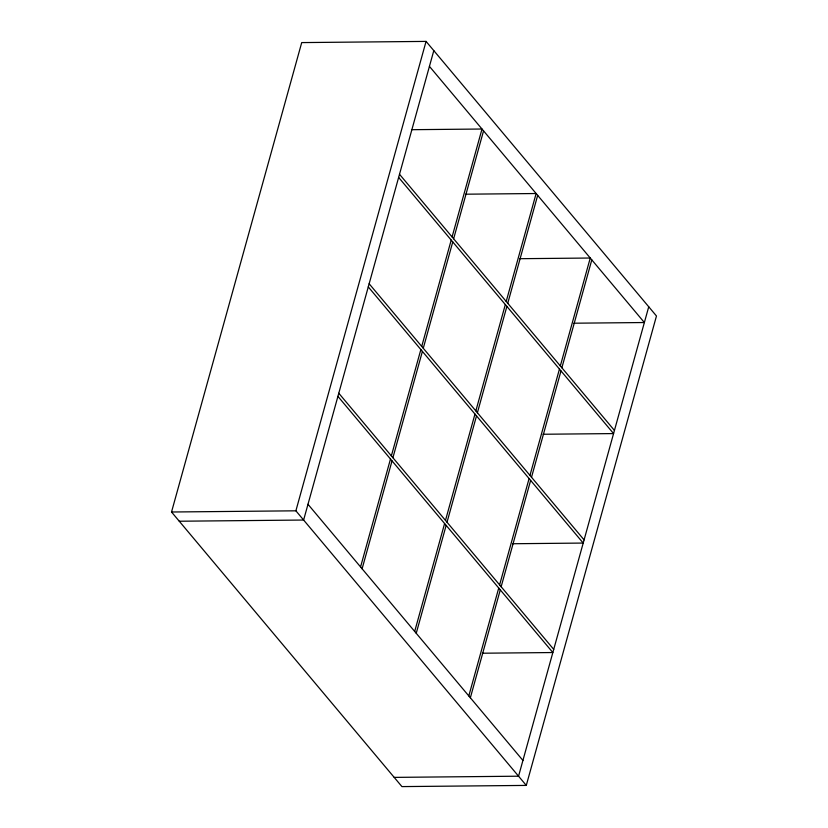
<?xml version="1.0" encoding="UTF-8"?>
<svg xmlns="http://www.w3.org/2000/svg" width="828" height="828" viewBox="0 0 828 828"><rect width="100%" height="100%" fill="white"/><g stroke="black" fill="none" stroke-linecap="round" stroke-linejoin="round"><path stroke-width="1.24" d="M171.531 512.004L301.713 42.59L426.068 41.4L656.469 315.996L526.287 785.41L401.932 786.6L171.531 512.004L295.886 510.814L526.287 785.41M295.886 510.814L426.068 41.4M433.8 50.611L303.617 520.036L179.262 521.226M360.563 566.942L390.485 459.033M391.365 455.886L420.852 349.561M421.721 346.404L451.208 240.079M452.088 236.932L482.01 129.023L411.495 129.696M362.105 568.784L392.037 460.875M392.907 457.729L422.394 351.403M423.274 348.246L452.761 241.921M453.63 238.774L483.552 130.865M414.683 631.443L444.605 523.534M445.485 520.388L474.972 414.062M475.841 410.905L505.328 304.58M506.208 301.433L536.13 193.524L465.615 194.197M416.236 633.285L446.157 525.376M447.027 522.23L476.514 415.904M477.394 412.748L506.881 306.422M507.75 303.276L537.672 195.367M468.803 695.944L498.735 588.035M499.605 584.889L529.092 478.563M529.961 475.407L559.449 369.081M560.328 365.935L590.25 258.025L519.736 258.698M470.356 697.787L500.278 589.878M501.147 586.731L530.634 480.406M531.514 477.249L561.001 370.923M561.87 367.777L591.803 259.868M648.738 306.774L518.556 776.198L394.2 777.388M573.856 323.21L644.37 322.527L429.432 66.364M543.064 434.255L613.579 433.582L398.63 177.42M512.698 543.737L583.212 543.064L368.274 286.902M482.341 653.22L552.856 652.536L337.917 396.374M399.51 174.273L614.448 430.436M369.143 283.745L584.092 539.908M338.787 393.228L553.725 649.39M307.985 504.283L522.934 760.446"/></g></svg>
